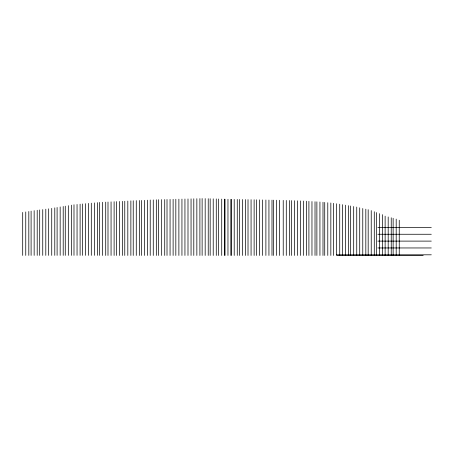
<?xml version="1.0" encoding="UTF-8"?>
<svg xmlns="http://www.w3.org/2000/svg" width="454" height="454" viewBox="0 0 454 454"><rect width="100%" height="100%" fill="white"/><g stroke="black" fill="none" stroke-linecap="round" stroke-linejoin="round"><path stroke-width="0.68" d="M362.769 255.46L362.769 208.465M377.836 227.403L431.3 227.403M377.836 234.258L431.3 234.258M377.836 241.108L431.3 241.108M377.836 247.958L431.3 247.958M336.664 254.808L431.3 254.808M423.202 255.46L336.664 255.46L336.664 203.732M399.248 255.46L399.248 220.218M396.194 219.095L396.194 255.46M393.136 218.249L393.136 255.46M391.24 217.75L391.24 255.46M388.187 216.944L388.187 255.46M385.134 216.132L385.134 255.46M382.552 214.629L382.552 255.46M379.499 213.635L379.499 255.46M376.44 212.534L376.44 255.46M374.283 211.723L374.283 255.46M371.23 210.571L371.23 255.46M368.177 209.663L368.177 255.46M365.822 209.152L365.822 255.46M359.716 207.773L359.716 255.46M356.742 207.035L356.742 255.46M353.689 206.485L353.689 255.46M350.636 205.974L350.636 255.46M348.638 205.645L348.638 255.46M345.585 205.151L345.585 255.46M342.532 204.646L342.532 255.46M339.723 204.175L339.723 255.46M333.611 203.301L333.611 255.46M330.835 202.955L330.835 255.46M327.782 202.7L327.782 255.46M324.724 202.393L324.724 255.46M322.993 202.246L322.993 255.46M319.939 201.973L319.939 255.46M316.881 201.803L316.881 255.46M315.019 201.724L315.019 255.46M311.966 201.519L311.966 255.46M308.907 201.332L308.907 255.46M306.62 201.196L306.62 255.46M303.567 201.026L303.567 255.46M300.514 200.918L300.514 255.46M297.444 200.804L297.444 255.46M294.391 200.685L294.391 255.46M291.332 200.572L291.332 255.46M289.34 200.498L289.34 255.46M286.287 200.43L286.287 255.46M283.228 200.356L283.228 255.46M279.448 200.254L279.448 255.46M276.39 200.191L276.39 255.46M273.336 200.129L273.336 255.46M271.991 200.106L271.991 255.46M268.938 200.044L268.938 255.46M265.885 199.976L265.885 255.46M262.622 199.908L262.622 255.46M259.563 199.845L259.563 255.46M256.51 199.783L256.51 255.46M254.127 199.72L254.127 255.46M251.068 199.641L251.068 255.46M248.015 199.595L248.015 255.46M245.466 199.55L245.466 255.46M242.413 199.499L242.413 255.46M239.36 199.454L239.36 255.46M237.266 199.419L237.266 255.46M234.213 199.368L234.213 255.46M231.154 199.317L231.154 255.46M231.018 199.312L231.018 255.46M227.965 199.261L227.965 255.46M224.906 199.175L224.906 255.46M224.77 199.17L224.77 255.46M221.717 199.079L221.717 255.46M218.658 198.988L218.658 255.46M216.274 198.914L216.274 255.46M213.221 198.824L213.221 255.46M210.162 198.733L210.162 255.46M208.238 198.676L208.238 255.46M205.18 198.58L205.18 255.46M202.126 198.529L202.126 255.46M199.902 198.591L199.902 255.46M196.849 198.676L196.849 255.46M193.796 198.756L193.796 255.46M191.049 198.835L191.049 255.46M187.996 198.92L187.996 255.46M184.943 198.994L184.943 255.46M181.941 199.073L181.941 255.46M178.882 199.158L178.882 255.46M175.829 199.232L175.829 255.471M173.116 199.3L173.116 255.46M170.063 199.385L170.063 255.46M167.01 199.465L167.01 255.46M164.723 199.527L164.723 255.46M161.669 199.59L161.669 255.46M158.611 199.669L158.611 255.46M156.324 199.766L156.324 255.46M153.27 199.896L153.27 255.46M150.217 199.981L150.217 255.471M147.601 200.169L147.601 255.46M144.548 200.31L144.548 255.46M141.495 200.418L141.495 255.46M139.338 200.498L139.338 255.46M136.279 200.611L136.279 255.46M133.226 200.725L133.226 255.46M130.871 200.844L130.871 255.46M127.818 201.048L127.818 255.46M124.765 201.23L124.765 255.46M122.512 201.332L122.512 255.46M119.453 201.445L119.453 255.46M116.4 201.57L116.4 255.46M114.113 201.684L114.113 255.46M111.06 201.843L111.06 255.46M108.001 201.996L108.001 255.46M105.714 202.109L105.714 255.46M102.661 202.251L102.661 255.46M99.608 202.405L99.608 255.381M97.417 202.62L97.417 255.381M94.364 202.887L94.364 255.381M91.305 203.154L91.305 255.381M88.598 203.381L88.598 255.381M85.539 203.647L85.539 255.381M82.486 203.931L82.486 255.381M80.103 204.141L80.103 255.381M77.049 204.413L77.049 255.386M73.991 204.72L73.991 255.386M71.38 205.14L71.38 255.386M68.327 205.639L68.327 255.386M65.268 206.139L65.268 255.386M63.208 206.457L63.208 255.386M60.155 206.939L60.155 255.392M57.102 207.45L57.102 255.392M54.781 207.847L54.781 255.392M51.728 208.352L51.728 255.392M48.674 208.806L48.674 255.392M45.797 209.175L45.797 255.398M42.744 209.566L42.744 255.403M39.691 209.93L39.691 255.403M37.205 210.236L37.205 255.409M34.152 210.599L34.152 255.409M31.099 211.087L31.099 255.415M28.812 211.456L28.812 255.415M25.753 211.939L25.753 255.42M22.7 212.415L22.7 255.42"/></g></svg>
